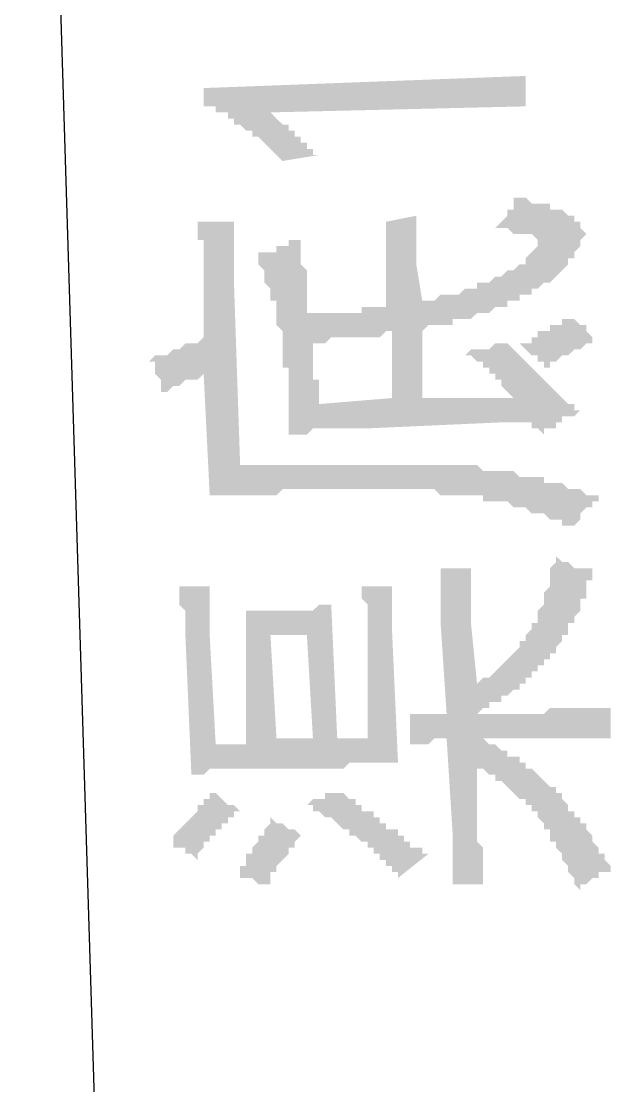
# Model space of a CAD drawing. Header units: millimetres. Extents: x 6156 to 7119, y 3162 to 3647.
# Drawn here: x 6841.84 to 6848, y 3496.2 to 3507.33 of the extents above; entities that cross this region are included whole.
import ezdxf

# ---------------------------------------------------------------- set-up
doc = ezdxf.new("R2010")
doc.units = ezdxf.units.MM
doc.layers.add('图层1', color=7, linetype='Continuous')

msp = doc.modelspace()

# ---------------------------------------------------------------- hatches: boundary and pattern name
at = {"layer": '图层1', "transparency": 33554559}
msp.add_hatch(color=256, dxfattribs=at).paths.add_polyline_path([(6844.44, 3506.373), (6844.44, 3506.373), (6844.503, 3506.309), (6844.503, 3506.309), (6844.567, 3506.246), (6844.567, 3506.246), (6844.63, 3506.246), (6844.63, 3506.182), (6844.694, 3506.182), (6844.694, 3506.119), (6844.757, 3506.119), (6844.757, 3506.055), (6844.821, 3506.055), (6844.821, 3505.992), (6844.884, 3505.992), (6844.884, 3505.928), (6844.948, 3505.928), (6844.948, 3505.928), (6844.567, 3505.865), (6844.503, 3505.928), (6844.503, 3505.928), (6844.44, 3505.992), (6844.44, 3505.992), (6844.376, 3506.055), (6844.376, 3506.055), (6844.313, 3506.119), (6844.313, 3506.119), (6844.249, 3506.119), (6844.249, 3506.182), (6844.186, 3506.182), (6844.122, 3506.246), (6844.122, 3506.246), (6844.059, 3506.246), (6844.059, 3506.309), (6843.995, 3506.309), (6843.995, 3506.373), (6843.932, 3506.373), (6843.868, 3506.373), (6843.868, 3506.436), (6843.805, 3506.436), (6843.741, 3506.436), (6843.741, 3506.436), (6843.741, 3506.627), (6847.107, 3506.754), (6847.107, 3506.436)])
h = msp.add_hatch(color=256, dxfattribs=at)
h.paths.add_polyline_path([(6846.472, 3503.833), (6846.535, 3503.896), (6846.599, 3503.896), (6846.662, 3503.896), (6846.726, 3503.896), (6846.726, 3503.896), (6846.789, 3503.96), (6846.853, 3503.96), (6846.853, 3503.96), (6846.916, 3503.96), (6846.916, 3503.96), (6846.98, 3503.896), (6846.98, 3503.896), (6847.043, 3503.833), (6847.043, 3503.833), (6847.107, 3503.769), (6847.107, 3503.769), (6847.17, 3503.706), (6847.17, 3503.706), (6847.234, 3503.642), (6847.234, 3503.642), (6847.297, 3503.579), (6847.297, 3503.579), (6847.297, 3503.579), (6847.361, 3503.515), (6847.361, 3503.515), (6847.424, 3503.452), (6847.424, 3503.452), (6847.488, 3503.388), (6847.488, 3503.388), (6847.551, 3503.325), (6847.615, 3503.325), (6847.615, 3503.325), (6847.615, 3503.261), (6847.678, 3503.261), (6847.678, 3503.261), (6847.615, 3503.198), (6847.551, 3503.198), (6847.488, 3503.198), (6847.488, 3503.134), (6847.424, 3503.134), (6847.424, 3503.071), (6847.361, 3503.071), (6847.361, 3503.071), (6847.297, 3503.071), (6847.297, 3503.007), (6847.234, 3503.071), (6847.234, 3503.071), (6847.17, 3503.071), (6847.17, 3503.134), (6847.107, 3503.134), (6847.043, 3503.134), (6846.98, 3503.134), (6846.98, 3503.134), (6846.916, 3503.134), (6846.853, 3503.134), (6845.456, 3503.071), (6845.392, 3503.071), (6845.329, 3503.071), (6845.265, 3503.071), (6845.202, 3503.071), (6845.202, 3503.071), (6845.138, 3503.071), (6845.075, 3503.071), (6845.011, 3503.071), (6844.948, 3503.071), (6844.948, 3503.071), (6844.884, 3503.071), (6844.821, 3503.007), (6844.757, 3503.007), (6844.694, 3503.007), (6844.694, 3503.007), (6844.63, 3503.007), (6844.63, 3503.071), (6844.63, 3503.071), (6844.63, 3503.134), (6844.63, 3503.134), (6844.63, 3503.198), (6844.63, 3503.198), (6844.63, 3503.261), (6844.63, 3503.325), (6844.63, 3503.325), (6844.63, 3503.388), (6844.63, 3503.388), (6844.63, 3503.452), (6844.63, 3503.452), (6844.63, 3503.515), (6844.63, 3503.579), (6844.63, 3503.579), (6844.63, 3503.642), (6844.63, 3503.706), (6844.567, 3503.706), (6844.567, 3503.769), (6844.567, 3503.769), (6844.567, 3503.833), (6844.567, 3503.896), (6844.567, 3503.896), (6844.567, 3503.96), (6844.567, 3504.023), (6844.567, 3504.023), (6844.567, 3504.087), (6844.567, 3504.087), (6844.503, 3504.15), (6844.503, 3504.214), (6844.503, 3504.214), (6844.503, 3504.277), (6844.503, 3504.277), (6844.503, 3504.341), (6844.503, 3504.404), (6844.44, 3504.404), (6844.44, 3504.468), (6844.44, 3504.468), (6844.44, 3504.531), (6844.44, 3504.531), (6844.376, 3504.595), (6844.376, 3504.658), (6844.376, 3504.658), (6844.376, 3504.722), (6844.376, 3504.722), (6844.313, 3504.785), (6844.313, 3504.785), (6844.313, 3504.849), (6844.313, 3504.849), (6844.313, 3504.849), (6844.313, 3504.912), (6844.376, 3504.912), (6844.44, 3504.912), (6844.503, 3504.912), (6844.503, 3504.976), (6844.567, 3504.976), (6844.63, 3504.976), (6844.63, 3505.039), (6844.694, 3505.039), (6844.757, 3505.039), (6844.757, 3505.103), (6844.757, 3505.039), (6844.757, 3505.039), (6844.757, 3505.039), (6844.757, 3504.976), (6844.757, 3504.976), (6844.757, 3504.912), (6844.757, 3504.912), (6844.757, 3504.849), (6844.757, 3504.849), (6844.757, 3504.785), (6844.757, 3504.785), (6844.821, 3504.722), (6844.821, 3504.658), (6844.821, 3504.658), (6844.821, 3504.595), (6844.821, 3504.531), (6844.821, 3504.531), (6844.821, 3504.468), (6844.821, 3504.404), (6844.821, 3504.341), (6844.821, 3504.277), (6844.821, 3504.277), (6844.884, 3504.277), (6844.948, 3504.277), (6845.011, 3504.277), (6845.075, 3504.277), (6845.138, 3504.277), (6845.138, 3504.277), (6845.202, 3504.277), (6845.265, 3504.277), (6845.329, 3504.277), (6845.392, 3504.277), (6845.392, 3504.341), (6845.456, 3504.341), (6845.519, 3504.341), (6845.583, 3504.341), (6845.583, 3504.341), (6845.646, 3504.341), (6845.646, 3504.341), (6845.646, 3504.785), (6845.646, 3504.785), (6845.646, 3504.849), (6845.646, 3504.849), (6845.646, 3504.912), (6845.646, 3504.976), (6845.646, 3504.976), (6845.646, 3505.039), (6845.646, 3505.039), (6845.646, 3505.103), (6845.646, 3505.166), (6845.646, 3505.166), (6845.646, 3505.23), (6845.646, 3505.23), (6845.646, 3505.23), (6845.964, 3505.293), (6845.964, 3505.23), (6845.964, 3505.23), (6845.964, 3505.166), (6845.964, 3505.103), (6845.964, 3505.103), (6845.964, 3505.039), (6845.964, 3505.039), (6845.964, 3504.976), (6845.964, 3504.976), (6845.964, 3504.912), (6845.964, 3504.849), (6845.964, 3504.849), (6845.964, 3504.785), (6846.027, 3504.404), (6846.091, 3504.404), (6846.091, 3504.404), (6846.154, 3504.404), (6846.218, 3504.468), (6846.281, 3504.468), (6846.345, 3504.468), (6846.345, 3504.468), (6846.408, 3504.468), (6846.472, 3504.531), (6846.535, 3504.531), (6846.535, 3504.531), (6846.599, 3504.531), (6846.599, 3504.595), (6846.662, 3504.595), (6846.726, 3504.595), (6846.726, 3504.595), (6846.789, 3504.658), (6846.853, 3504.658), (6846.916, 3504.722), (6846.916, 3504.722), (6846.98, 3504.722), (6847.043, 3504.785), (6847.043, 3504.785), (6847.107, 3504.785), (6847.107, 3504.849), (6847.107, 3504.849), (6847.17, 3504.912), (6847.17, 3504.912), (6847.17, 3504.912), (6847.234, 3504.976), (6847.234, 3505.039), (6847.234, 3505.039), (6847.234, 3505.039), (6847.17, 3505.103), (6847.17, 3505.103), (6847.107, 3505.103), (6847.107, 3505.103), (6847.043, 3505.103), (6846.98, 3505.103), (6846.916, 3505.166), (6846.916, 3505.166), (6846.853, 3505.166), (6846.789, 3505.166), (6846.789, 3505.166), (6846.789, 3505.166), (6846.853, 3505.23), (6846.853, 3505.23), (6846.916, 3505.293), (6846.916, 3505.293), (6846.916, 3505.356), (6846.98, 3505.356), (6846.98, 3505.42), (6846.98, 3505.42), (6846.98, 3505.483), (6847.107, 3505.483), (6847.17, 3505.42), (6847.234, 3505.42), (6847.297, 3505.42), (6847.361, 3505.42), (6847.361, 3505.356), (6847.424, 3505.356), (6847.488, 3505.356), (6847.551, 3505.293), (6847.551, 3505.293), (6847.615, 3505.293), (6847.615, 3505.293), (6847.615, 3505.23), (6847.678, 3505.23), (6847.678, 3505.23), (6847.678, 3505.23), (6847.678, 3505.23), (6847.678, 3505.166), (6847.678, 3505.166), (6847.742, 3505.103), (6847.742, 3505.103), (6847.678, 3505.039), (6847.678, 3505.039), (6847.678, 3504.976), (6847.678, 3504.976), (6847.615, 3504.912), (6847.615, 3504.849), (6847.551, 3504.849), (6847.551, 3504.785), (6847.551, 3504.785), (6847.488, 3504.722), (6847.488, 3504.722), (6847.488, 3504.722), (6847.424, 3504.658), (6847.424, 3504.658), (6847.361, 3504.595), (6847.297, 3504.595), (6847.297, 3504.595), (6847.234, 3504.531), (6847.17, 3504.531), (6847.17, 3504.468), (6847.107, 3504.468), (6847.043, 3504.468), (6847.043, 3504.404), (6846.98, 3504.404), (6846.916, 3504.404), (6846.916, 3504.341), (6846.853, 3504.341), (6846.853, 3504.341), (6846.789, 3504.341), (6846.726, 3504.277), (6846.662, 3504.277), (6846.662, 3504.277), (6846.599, 3504.277), (6846.535, 3504.214), (6846.535, 3504.214), (6846.472, 3504.214), (6846.408, 3504.214), (6846.345, 3504.214), (6846.345, 3504.15), (6846.281, 3504.15), (6846.218, 3504.15), (6846.154, 3504.15), (6846.091, 3504.15), (6846.091, 3504.15), (6846.027, 3504.087), (6846.027, 3504.087), (6846.027, 3503.388), (6846.98, 3503.388), (6846.916, 3503.452), (6846.916, 3503.452), (6846.916, 3503.452), (6846.853, 3503.515), (6846.853, 3503.515), (6846.853, 3503.579), (6846.789, 3503.579), (6846.789, 3503.642), (6846.726, 3503.642), (6846.726, 3503.706), (6846.662, 3503.706), (6846.662, 3503.769), (6846.599, 3503.769), (6846.535, 3503.833), (6846.535, 3503.833), (6846.472, 3503.833)], flags=0)
h.paths.add_polyline_path([(6844.123, 3502.69), (6844.186, 3502.69), (6844.25, 3502.69), (6844.376, 3502.69), (6844.44, 3502.69), (6844.503, 3502.69), (6844.567, 3502.69), (6844.63, 3502.69), (6844.694, 3502.69), (6844.757, 3502.69), (6844.821, 3502.69), (6844.821, 3502.69), (6844.884, 3502.69), (6844.948, 3502.69), (6845.011, 3502.69), (6845.075, 3502.69), (6845.138, 3502.69), (6845.202, 3502.69), (6845.202, 3502.69), (6845.265, 3502.69), (6845.329, 3502.69), (6845.392, 3502.69), (6845.392, 3502.69), (6845.456, 3502.69), (6845.519, 3502.69), (6845.519, 3502.69), (6845.583, 3502.69), (6845.646, 3502.69), (6845.646, 3502.69), (6845.71, 3502.69), (6845.71, 3502.69), (6845.773, 3502.69), (6845.773, 3502.69), (6845.837, 3502.69), (6845.837, 3502.69), (6845.837, 3502.69), (6845.9, 3502.69), (6845.964, 3502.69), (6846.027, 3502.69), (6846.027, 3502.69), (6846.091, 3502.69), (6846.154, 3502.69), (6846.218, 3502.69), (6846.281, 3502.69), (6846.281, 3502.69), (6846.345, 3502.69), (6846.408, 3502.69), (6846.472, 3502.69), (6846.472, 3502.69), (6846.535, 3502.69), (6846.599, 3502.69), (6846.662, 3502.626), (6846.726, 3502.626), (6846.726, 3502.626), (6846.789, 3502.626), (6846.853, 3502.626), (6846.853, 3502.626), (6846.916, 3502.626), (6846.98, 3502.626), (6846.98, 3502.626), (6847.043, 3502.563), (6847.107, 3502.563), (6847.17, 3502.563), (6847.17, 3502.563), (6847.234, 3502.563), (6847.297, 3502.563), (6847.297, 3502.499), (6847.361, 3502.499), (6847.424, 3502.499), (6847.488, 3502.499), (6847.488, 3502.499), (6847.551, 3502.436), (6847.615, 3502.436), (6847.678, 3502.436), (6847.678, 3502.436), (6847.742, 3502.372), (6847.805, 3502.372), (6847.869, 3502.372), (6847.869, 3502.372), (6847.869, 3502.309), (6847.805, 3502.309), (6847.805, 3502.245), (6847.742, 3502.245), (6847.742, 3502.245), (6847.678, 3502.182), (6847.678, 3502.118), (6847.678, 3502.118), (6847.615, 3502.055), (6847.615, 3502.055), (6847.615, 3502.055), (6847.551, 3502.055), (6847.488, 3502.055), (6847.488, 3502.118), (6847.424, 3502.118), (6847.361, 3502.118), (6847.361, 3502.118), (6847.297, 3502.182), (6847.234, 3502.182), (6847.234, 3502.182), (6847.17, 3502.182), (6847.107, 3502.245), (6847.043, 3502.245), (6847.043, 3502.245), (6846.98, 3502.245), (6846.916, 3502.309), (6846.916, 3502.309), (6846.853, 3502.309), (6846.789, 3502.309), (6846.726, 3502.309), (6846.662, 3502.309), (6846.662, 3502.372), (6846.599, 3502.372), (6846.599, 3502.372), (6846.535, 3502.372), (6846.472, 3502.372), (6846.472, 3502.372), (6846.408, 3502.372), (6846.345, 3502.372), (6846.345, 3502.372), (6846.281, 3502.372), (6846.218, 3502.372), (6846.154, 3502.436), (6846.154, 3502.436), (6846.091, 3502.436), (6846.027, 3502.436), (6845.964, 3502.436), (6845.9, 3502.436), (6845.837, 3502.436), (6845.837, 3502.436), (6845.773, 3502.436), (6845.71, 3502.436), (6845.646, 3502.436), (6845.583, 3502.436), (6845.519, 3502.436), (6845.456, 3502.436), (6845.456, 3502.436), (6845.392, 3502.436), (6845.329, 3502.436), (6845.265, 3502.436), (6845.265, 3502.436), (6845.202, 3502.436), (6845.138, 3502.436), (6845.075, 3502.436), (6845.011, 3502.436), (6845.011, 3502.436), (6844.948, 3502.436), (6844.884, 3502.436), (6844.821, 3502.436), (6844.821, 3502.436), (6844.757, 3502.436), (6844.694, 3502.436), (6844.63, 3502.436), (6844.567, 3502.436), (6844.567, 3502.436), (6844.503, 3502.372), (6844.44, 3502.372), (6844.376, 3502.372), (6844.313, 3502.372), (6844.313, 3502.372), (6844.25, 3502.372), (6844.186, 3502.372), (6844.123, 3502.372), (6844.059, 3502.372), (6844.059, 3502.372), (6843.996, 3502.372), (6843.932, 3502.372), (6843.869, 3502.372), (6843.805, 3502.372), (6843.805, 3502.372), (6843.742, 3503.642), (6843.742, 3503.642), (6843.678, 3503.579), (6843.615, 3503.579), (6843.615, 3503.579), (6843.551, 3503.579), (6843.488, 3503.515), (6843.488, 3503.515), (6843.424, 3503.515), (6843.361, 3503.452), (6843.297, 3503.452), (6843.297, 3503.515), (6843.297, 3503.515), (6843.297, 3503.579), (6843.297, 3503.579), (6843.234, 3503.642), (6843.234, 3503.706), (6843.234, 3503.706), (6843.234, 3503.769), (6843.17, 3503.769), (6843.17, 3503.769), (6843.234, 3503.833), (6843.297, 3503.833), (6843.361, 3503.833), (6843.361, 3503.833), (6843.424, 3503.896), (6843.488, 3503.896), (6843.488, 3503.896), (6843.551, 3503.96), (6843.615, 3503.96), (6843.678, 3503.96), (6843.678, 3503.96), (6843.742, 3504.023), (6843.742, 3504.023), (6843.742, 3504.595), (6843.742, 3504.595), (6843.742, 3504.658), (6843.742, 3504.722), (6843.742, 3504.722), (6843.742, 3504.785), (6843.742, 3504.849), (6843.742, 3504.849), (6843.742, 3504.912), (6843.742, 3504.912), (6843.742, 3504.976), (6843.742, 3505.039), (6843.678, 3505.039), (6843.678, 3505.103), (6843.678, 3505.103), (6843.678, 3505.166), (6843.678, 3505.166), (6843.678, 3505.23), (6843.678, 3505.23), (6844.059, 3505.23), (6844.059, 3505.23), (6844.059, 3505.166), (6844.059, 3505.166), (6844.059, 3505.103), (6844.059, 3505.103), (6844.059, 3505.039), (6844.059, 3505.039), (6844.059, 3504.976), (6844.059, 3504.912), (6844.059, 3504.912), (6844.059, 3504.849), (6844.059, 3504.849), (6844.059, 3504.785), (6844.059, 3504.722), (6844.059, 3504.722), (6844.059, 3504.658), (6844.059, 3504.595), (6844.059, 3504.595)], flags=0)
h.paths.add_polyline_path([(6845.71, 3504.087), (6845.646, 3504.087), (6845.583, 3504.023), (6845.583, 3504.023), (6845.519, 3504.023), (6845.456, 3504.023), (6845.456, 3504.023), (6845.392, 3504.023), (6845.329, 3504.023), (6845.265, 3504.023), (6845.265, 3504.023), (6845.202, 3504.023), (6845.138, 3504.023), (6845.075, 3504.023), (6845.011, 3503.96), (6844.948, 3503.96), (6844.884, 3503.96), (6844.884, 3503.96), (6844.884, 3503.96), (6844.884, 3503.96), (6844.884, 3503.896), (6844.884, 3503.896), (6844.884, 3503.833), (6844.884, 3503.833), (6844.884, 3503.769), (6844.884, 3503.769), (6844.884, 3503.706), (6844.884, 3503.706), (6844.884, 3503.642), (6844.884, 3503.579), (6844.948, 3503.579), (6844.948, 3503.515), (6844.948, 3503.452), (6844.948, 3503.388), (6844.948, 3503.325), (6844.948, 3503.325), (6845.71, 3503.388)], flags=0)
h.paths.add_polyline_path([(6847.043, 3503.96), (6847.107, 3503.96), (6847.17, 3503.96), (6847.17, 3504.023), (6847.234, 3504.023), (6847.234, 3504.087), (6847.297, 3504.087), (6847.361, 3504.087), (6847.361, 3504.15), (6847.424, 3504.15), (6847.488, 3504.15), (6847.488, 3504.214), (6847.551, 3504.214), (6847.615, 3504.214), (6847.615, 3504.214), (6847.678, 3504.15), (6847.678, 3504.15), (6847.742, 3504.15), (6847.742, 3504.087), (6847.742, 3504.087), (6847.805, 3504.023), (6847.805, 3504.023), (6847.805, 3503.96), (6847.805, 3503.96), (6847.742, 3503.96), (6847.678, 3503.896), (6847.678, 3503.896), (6847.615, 3503.896), (6847.551, 3503.833), (6847.551, 3503.833), (6847.488, 3503.833), (6847.424, 3503.769), (6847.424, 3503.769), (6847.361, 3503.769), (6847.361, 3503.706), (6847.297, 3503.706), (6847.297, 3503.769), (6847.297, 3503.769), (6847.234, 3503.769), (6847.234, 3503.833), (6847.17, 3503.833), (6847.107, 3503.896), (6847.107, 3503.896), (6847.043, 3503.96), (6847.043, 3503.96)], flags=0)
h = msp.add_hatch(color=256, dxfattribs=at)
h.paths.add_polyline_path([(6843.551, 3500.912), (6843.551, 3500.975), (6843.551, 3500.975), (6843.551, 3501.039), (6843.551, 3501.039), (6843.551, 3501.102), (6843.551, 3501.102), (6843.551, 3501.166), (6843.487, 3501.229), (6843.487, 3501.229), (6843.487, 3501.293), (6843.487, 3501.356), (6843.487, 3501.356), (6843.487, 3501.42), (6843.805, 3501.42), (6843.805, 3501.356), (6843.805, 3501.293), (6843.805, 3501.293), (6843.805, 3501.229), (6843.805, 3501.166), (6843.805, 3501.166), (6843.805, 3501.102), (6843.805, 3501.102), (6843.805, 3501.039), (6843.805, 3501.039), (6843.805, 3500.975), (6843.805, 3500.975), (6843.805, 3500.912), (6843.868, 3499.769), (6844.186, 3499.769), (6844.186, 3501.166), (6844.186, 3501.166), (6844.249, 3501.166), (6844.313, 3501.166), (6844.376, 3501.166), (6844.44, 3501.166), (6844.44, 3501.166), (6844.503, 3501.166), (6844.567, 3501.166), (6844.63, 3501.166), (6844.63, 3501.166), (6844.694, 3501.166), (6844.757, 3501.166), (6844.821, 3501.166), (6844.821, 3501.166), (6844.884, 3501.166), (6844.948, 3501.229), (6845.011, 3501.229), (6845.075, 3501.229), (6845.075, 3501.229), (6845.138, 3499.832), (6845.456, 3499.832), (6845.456, 3500.975), (6845.456, 3500.975), (6845.456, 3501.039), (6845.456, 3501.039), (6845.456, 3501.102), (6845.456, 3501.102), (6845.456, 3501.166), (6845.456, 3501.166), (6845.456, 3501.229), (6845.392, 3501.293), (6845.392, 3501.293), (6845.392, 3501.356), (6845.392, 3501.42), (6845.392, 3501.42), (6845.71, 3501.42), (6845.71, 3501.356), (6845.71, 3501.356), (6845.71, 3501.293), (6845.71, 3501.229), (6845.71, 3501.229), (6845.71, 3501.166), (6845.71, 3501.166), (6845.71, 3501.102), (6845.71, 3501.039), (6845.71, 3501.039), (6845.71, 3500.975), (6845.71, 3500.975), (6845.71, 3500.975), (6845.773, 3499.578), (6845.71, 3499.578), (6845.71, 3499.578), (6845.646, 3499.578), (6845.646, 3499.578), (6845.583, 3499.578), (6845.519, 3499.578), (6845.519, 3499.578), (6845.456, 3499.578), (6845.392, 3499.578), (6845.392, 3499.578), (6845.329, 3499.578), (6845.265, 3499.578), (6845.202, 3499.515), (6845.138, 3499.515), (6845.075, 3499.515), (6845.011, 3499.515), (6844.948, 3499.515), (6844.884, 3499.515), (6844.821, 3499.515), (6844.757, 3499.515), (6844.757, 3499.515), (6844.694, 3499.515), (6844.63, 3499.515), (6844.567, 3499.515), (6844.503, 3499.515), (6844.44, 3499.515), (6844.376, 3499.515), (6844.313, 3499.515), (6844.249, 3499.515), (6844.186, 3499.515), (6844.122, 3499.515), (6844.122, 3499.515), (6844.059, 3499.515), (6843.995, 3499.515), (6843.932, 3499.515), (6843.932, 3499.515), (6843.868, 3499.515), (6843.805, 3499.515), (6843.805, 3499.515), (6843.741, 3499.451), (6843.678, 3499.451), (6843.678, 3499.451), (6843.614, 3499.451), (6843.614, 3499.451), (6843.551, 3500.912)], flags=0)
h.paths.add_polyline_path([(6847.996, 3499.832), (6847.996, 3499.832), (6847.932, 3499.832), (6847.932, 3499.832), (6847.869, 3499.832), (6847.805, 3499.832), (6847.805, 3499.832), (6847.742, 3499.832), (6847.678, 3499.832), (6847.678, 3499.832), (6847.615, 3499.832), (6847.551, 3499.832), (6847.551, 3499.832), (6847.488, 3499.832), (6847.424, 3499.832), (6847.361, 3499.832), (6847.297, 3499.832), (6847.234, 3499.832), (6847.234, 3499.832), (6847.17, 3499.832), (6847.107, 3499.832), (6847.043, 3499.832), (6846.98, 3499.832), (6846.916, 3499.832), (6846.853, 3499.832), (6846.789, 3499.832), (6846.726, 3499.832), (6846.662, 3499.832), (6846.662, 3499.832), (6846.662, 3499.832), (6846.726, 3499.769), (6846.789, 3499.769), (6846.853, 3499.705), (6846.853, 3499.705), (6846.916, 3499.705), (6846.916, 3499.642), (6846.98, 3499.642), (6847.043, 3499.642), (6847.043, 3499.578), (6847.107, 3499.578), (6847.107, 3499.515), (6847.17, 3499.515), (6847.17, 3499.515), (6847.234, 3499.451), (6847.234, 3499.451), (6847.297, 3499.388), (6847.297, 3499.388), (6847.361, 3499.324), (6847.361, 3499.324), (6847.424, 3499.324), (6847.424, 3499.261), (6847.488, 3499.261), (6847.488, 3499.197), (6847.488, 3499.197), (6847.551, 3499.134), (6847.551, 3499.134), (6847.551, 3499.07), (6847.615, 3499.07), (6847.615, 3499.007), (6847.678, 3499.007), (6847.678, 3498.943), (6847.742, 3498.943), (6847.742, 3498.88), (6847.742, 3498.88), (6847.805, 3498.816), (6847.805, 3498.753), (6847.805, 3498.753), (6847.869, 3498.689), (6847.869, 3498.689), (6847.869, 3498.626), (6847.932, 3498.626), (6847.932, 3498.562), (6847.932, 3498.562), (6847.996, 3498.499), (6847.996, 3498.499), (6847.996, 3498.499), (6847.996, 3498.435), (6847.932, 3498.435), (6847.869, 3498.435), (6847.869, 3498.372), (6847.805, 3498.372), (6847.805, 3498.372), (6847.742, 3498.308), (6847.678, 3498.308), (6847.678, 3498.245), (6847.678, 3498.245), (6847.615, 3498.308), (6847.615, 3498.308), (6847.615, 3498.372), (6847.551, 3498.435), (6847.551, 3498.435), (6847.551, 3498.499), (6847.551, 3498.499), (6847.488, 3498.562), (6847.488, 3498.626), (6847.488, 3498.626), (6847.424, 3498.689), (6847.424, 3498.689), (6847.424, 3498.753), (6847.361, 3498.753), (6847.361, 3498.816), (6847.361, 3498.816), (6847.361, 3498.88), (6847.297, 3498.88), (6847.297, 3498.943), (6847.297, 3498.943), (6847.234, 3499.007), (6847.234, 3499.007), (6847.234, 3499.007), (6847.234, 3499.07), (6847.17, 3499.07), (6847.17, 3499.134), (6847.107, 3499.134), (6847.107, 3499.197), (6847.043, 3499.197), (6847.043, 3499.197), (6846.98, 3499.261), (6846.98, 3499.261), (6846.916, 3499.324), (6846.916, 3499.324), (6846.853, 3499.388), (6846.853, 3499.388), (6846.789, 3499.388), (6846.789, 3499.451), (6846.726, 3499.451), (6846.662, 3499.515), (6846.662, 3499.515), (6846.599, 3499.515), (6846.599, 3499.515), (6846.599, 3498.816), (6846.599, 3498.753), (6846.599, 3498.753), (6846.662, 3498.689), (6846.662, 3498.626), (6846.662, 3498.626), (6846.662, 3498.562), (6846.662, 3498.562), (6846.662, 3498.499), (6846.662, 3498.435), (6846.662, 3498.435), (6846.662, 3498.372), (6846.662, 3498.372), (6846.662, 3498.308), (6846.662, 3498.308), (6846.345, 3498.308), (6846.345, 3498.308), (6846.345, 3498.372), (6846.345, 3498.435), (6846.345, 3498.435), (6846.345, 3498.499), (6846.345, 3498.499), (6846.345, 3498.562), (6846.345, 3498.562), (6846.345, 3498.626), (6846.345, 3498.689), (6846.345, 3498.689), (6846.345, 3498.753), (6846.345, 3498.753), (6846.345, 3498.816), (6846.281, 3499.832), (6846.281, 3499.832), (6846.218, 3499.832), (6846.154, 3499.832), (6846.091, 3499.769), (6846.027, 3499.769), (6846.027, 3499.769), (6845.964, 3499.769), (6845.9, 3499.769), (6845.9, 3499.769), (6845.9, 3500.086), (6845.9, 3500.086), (6845.964, 3500.086), (6846.027, 3500.086), (6846.091, 3500.086), (6846.154, 3500.086), (6846.154, 3500.086), (6846.218, 3500.086), (6846.281, 3500.086), (6846.281, 3500.086), (6846.218, 3501.039), (6846.218, 3501.102), (6846.218, 3501.102), (6846.218, 3501.166), (6846.218, 3501.166), (6846.218, 3501.229), (6846.218, 3501.293), (6846.218, 3501.293), (6846.218, 3501.356), (6846.218, 3501.356), (6846.218, 3501.42), (6846.218, 3501.483), (6846.218, 3501.483), (6846.218, 3501.547), (6846.218, 3501.547), (6846.218, 3501.61), (6846.535, 3501.61), (6846.535, 3501.547), (6846.535, 3501.547), (6846.535, 3501.483), (6846.535, 3501.483), (6846.535, 3501.42), (6846.535, 3501.42), (6846.535, 3501.356), (6846.535, 3501.293), (6846.535, 3501.293), (6846.535, 3501.229), (6846.535, 3501.229), (6846.535, 3501.166), (6846.535, 3501.102), (6846.535, 3501.102), (6846.535, 3501.039), (6846.599, 3500.404), (6846.599, 3500.404), (6846.662, 3500.467), (6846.662, 3500.467), (6846.726, 3500.467), (6846.789, 3500.531), (6846.789, 3500.531), (6846.853, 3500.594), (6846.853, 3500.594), (6846.916, 3500.658), (6846.916, 3500.658), (6846.98, 3500.721), (6846.98, 3500.721), (6847.043, 3500.785), (6847.043, 3500.785), (6847.043, 3500.848), (6847.107, 3500.848), (6847.107, 3500.912), (6847.107, 3500.912), (6847.17, 3500.975), (6847.17, 3500.975), (6847.17, 3501.039), (6847.234, 3501.039), (6847.234, 3501.039), (6847.234, 3501.102), (6847.234, 3501.166), (6847.234, 3501.166), (6847.297, 3501.229), (6847.297, 3501.293), (6847.297, 3501.293), (6847.297, 3501.356), (6847.297, 3501.356), (6847.361, 3501.42), (6847.361, 3501.42), (6847.361, 3501.483), (6847.361, 3501.547), (6847.361, 3501.547), (6847.361, 3501.61), (6847.361, 3501.61), (6847.424, 3501.674), (6847.424, 3501.674), (6847.424, 3501.737), (6847.424, 3501.737), (6847.424, 3501.737), (6847.488, 3501.674), (6847.488, 3501.674), (6847.551, 3501.674), (6847.615, 3501.61), (6847.615, 3501.61), (6847.678, 3501.61), (6847.742, 3501.61), (6847.805, 3501.61), (6847.805, 3501.547), (6847.805, 3501.547), (6847.805, 3501.483), (6847.742, 3501.483), (6847.742, 3501.42), (6847.742, 3501.356), (6847.742, 3501.356), (6847.742, 3501.293), (6847.678, 3501.293), (6847.678, 3501.229), (6847.678, 3501.166), (6847.678, 3501.166), (6847.615, 3501.102), (6847.615, 3501.102), (6847.615, 3501.039), (6847.551, 3501.039), (6847.551, 3500.975), (6847.551, 3500.975), (6847.551, 3500.912), (6847.488, 3500.912), (6847.488, 3500.848), (6847.488, 3500.848), (6847.424, 3500.785), (6847.424, 3500.785), (6847.424, 3500.721), (6847.361, 3500.721), (6847.361, 3500.658), (6847.297, 3500.658), (6847.297, 3500.594), (6847.297, 3500.594), (6847.234, 3500.594), (6847.234, 3500.531), (6847.17, 3500.531), (6847.17, 3500.467), (6847.107, 3500.467), (6847.107, 3500.404), (6847.043, 3500.404), (6847.043, 3500.34), (6846.98, 3500.34), (6846.98, 3500.34), (6846.916, 3500.277), (6846.853, 3500.277), (6846.853, 3500.213), (6846.789, 3500.213), (6846.726, 3500.213), (6846.726, 3500.15), (6846.662, 3500.15), (6846.599, 3500.086), (6846.599, 3500.086), (6846.662, 3500.086), (6846.726, 3500.086), (6846.789, 3500.086), (6846.853, 3500.086), (6846.916, 3500.086), (6846.98, 3500.086), (6847.043, 3500.086), (6847.107, 3500.086), (6847.17, 3500.086), (6847.234, 3500.086), (6847.234, 3500.086), (6847.297, 3500.086), (6847.361, 3500.15), (6847.424, 3500.15), (6847.488, 3500.15), (6847.488, 3500.15), (6847.551, 3500.15), (6847.615, 3500.15), (6847.678, 3500.15), (6847.678, 3500.15), (6847.742, 3500.15), (6847.805, 3500.15), (6847.805, 3500.15), (6847.869, 3500.15), (6847.869, 3500.15), (6847.932, 3500.15), (6847.932, 3500.15), (6847.996, 3500.15), (6847.996, 3500.15)], flags=0)
h.paths.add_polyline_path([(6844.821, 3500.912), (6844.44, 3500.912), (6844.503, 3499.832), (6844.884, 3499.832)], flags=0)
h.paths.add_polyline_path([(6845.138, 3499.324), (6845.138, 3499.261), (6845.202, 3499.261), (6845.202, 3499.261), (6845.265, 3499.197), (6845.329, 3499.197), (6845.329, 3499.134), (6845.392, 3499.134), (6845.392, 3499.07), (6845.456, 3499.07), (6845.519, 3499.07), (6845.519, 3499.007), (6845.583, 3499.007), (6845.583, 3499.007), (6845.583, 3498.943), (6845.646, 3498.943), (6845.646, 3498.88), (6845.71, 3498.88), (6845.773, 3498.88), (6845.773, 3498.816), (6845.837, 3498.816), (6845.837, 3498.753), (6845.9, 3498.753), (6845.9, 3498.689), (6845.964, 3498.689), (6846.027, 3498.689), (6846.027, 3498.626), (6846.091, 3498.626), (6845.773, 3498.372), (6845.773, 3498.372), (6845.773, 3498.435), (6845.71, 3498.435), (6845.71, 3498.499), (6845.646, 3498.499), (6845.646, 3498.562), (6845.583, 3498.562), (6845.583, 3498.626), (6845.519, 3498.626), (6845.519, 3498.689), (6845.456, 3498.689), (6845.456, 3498.753), (6845.392, 3498.753), (6845.392, 3498.753), (6845.329, 3498.816), (6845.329, 3498.816), (6845.265, 3498.816), (6845.265, 3498.88), (6845.202, 3498.88), (6845.138, 3498.943), (6845.138, 3498.943), (6845.075, 3499.007), (6845.075, 3499.007), (6845.011, 3499.007), (6844.948, 3499.07), (6844.948, 3499.07), (6844.884, 3499.07), (6844.884, 3499.134), (6844.821, 3499.134), (6844.821, 3499.134), (6844.884, 3499.197), (6844.884, 3499.197), (6844.948, 3499.197), (6845.011, 3499.197), (6845.011, 3499.261), (6845.075, 3499.261), (6845.138, 3499.261), (6845.138, 3499.324)], flags=0)
h.paths.add_polyline_path([(6844.757, 3498.816), (6844.757, 3498.816), (6844.694, 3498.753), (6844.694, 3498.753), (6844.694, 3498.689), (6844.63, 3498.689), (6844.63, 3498.626), (6844.63, 3498.626), (6844.567, 3498.562), (6844.567, 3498.562), (6844.503, 3498.499), (6844.503, 3498.499), (6844.503, 3498.435), (6844.44, 3498.435), (6844.44, 3498.372), (6844.44, 3498.308), (6844.376, 3498.308), (6844.376, 3498.308), (6844.376, 3498.308), (6844.313, 3498.308), (6844.249, 3498.372), (6844.249, 3498.372), (6844.186, 3498.372), (6844.122, 3498.372), (6844.122, 3498.372), (6844.122, 3498.435), (6844.122, 3498.499), (6844.186, 3498.499), (6844.186, 3498.562), (6844.186, 3498.626), (6844.249, 3498.626), (6844.249, 3498.689), (6844.249, 3498.689), (6844.313, 3498.753), (6844.313, 3498.753), (6844.313, 3498.816), (6844.376, 3498.816), (6844.376, 3498.88), (6844.376, 3498.88), (6844.44, 3498.943), (6844.44, 3498.943), (6844.44, 3499.007), (6844.44, 3499.007), (6844.503, 3498.943), (6844.567, 3498.943), (6844.567, 3498.943), (6844.63, 3498.88), (6844.694, 3498.88), (6844.694, 3498.88), (6844.757, 3498.816), (6844.757, 3498.816)], flags=0)
h.paths.add_polyline_path([(6844.122, 3499.07), (6844.122, 3499.07), (6844.059, 3499.07), (6844.059, 3499.007), (6843.995, 3499.007), (6843.995, 3499.007), (6843.995, 3498.943), (6843.932, 3498.943), (6843.932, 3498.88), (6843.868, 3498.88), (6843.868, 3498.816), (6843.805, 3498.816), (6843.805, 3498.753), (6843.741, 3498.753), (6843.741, 3498.689), (6843.678, 3498.626), (6843.678, 3498.626), (6843.678, 3498.562), (6843.614, 3498.626), (6843.551, 3498.626), (6843.551, 3498.689), (6843.487, 3498.689), (6843.424, 3498.689), (6843.424, 3498.753), (6843.36, 3498.753), (6843.424, 3498.753), (6843.424, 3498.816), (6843.487, 3498.88), (6843.487, 3498.88), (6843.551, 3498.943), (6843.551, 3498.943), (6843.614, 3499.007), (6843.614, 3499.007), (6843.678, 3499.07), (6843.678, 3499.07), (6843.678, 3499.134), (6843.741, 3499.134), (6843.741, 3499.197), (6843.805, 3499.197), (6843.805, 3499.261), (6843.805, 3499.261), (6843.868, 3499.261), (6843.868, 3499.261), (6843.932, 3499.197), (6843.932, 3499.197), (6843.995, 3499.134), (6844.059, 3499.134), (6844.059, 3499.134), (6844.122, 3499.07), (6844.122, 3499.07)], flags=0)

# ---------------------------------------------------------------- linework, layer by layer
at = {"layer": '图层1', "lineweight": -3}
msp.add_line((6843.202, 3476.725), (6839.9, 3583.249), dxfattribs=at)

doc.saveas('drawing.dxf')
